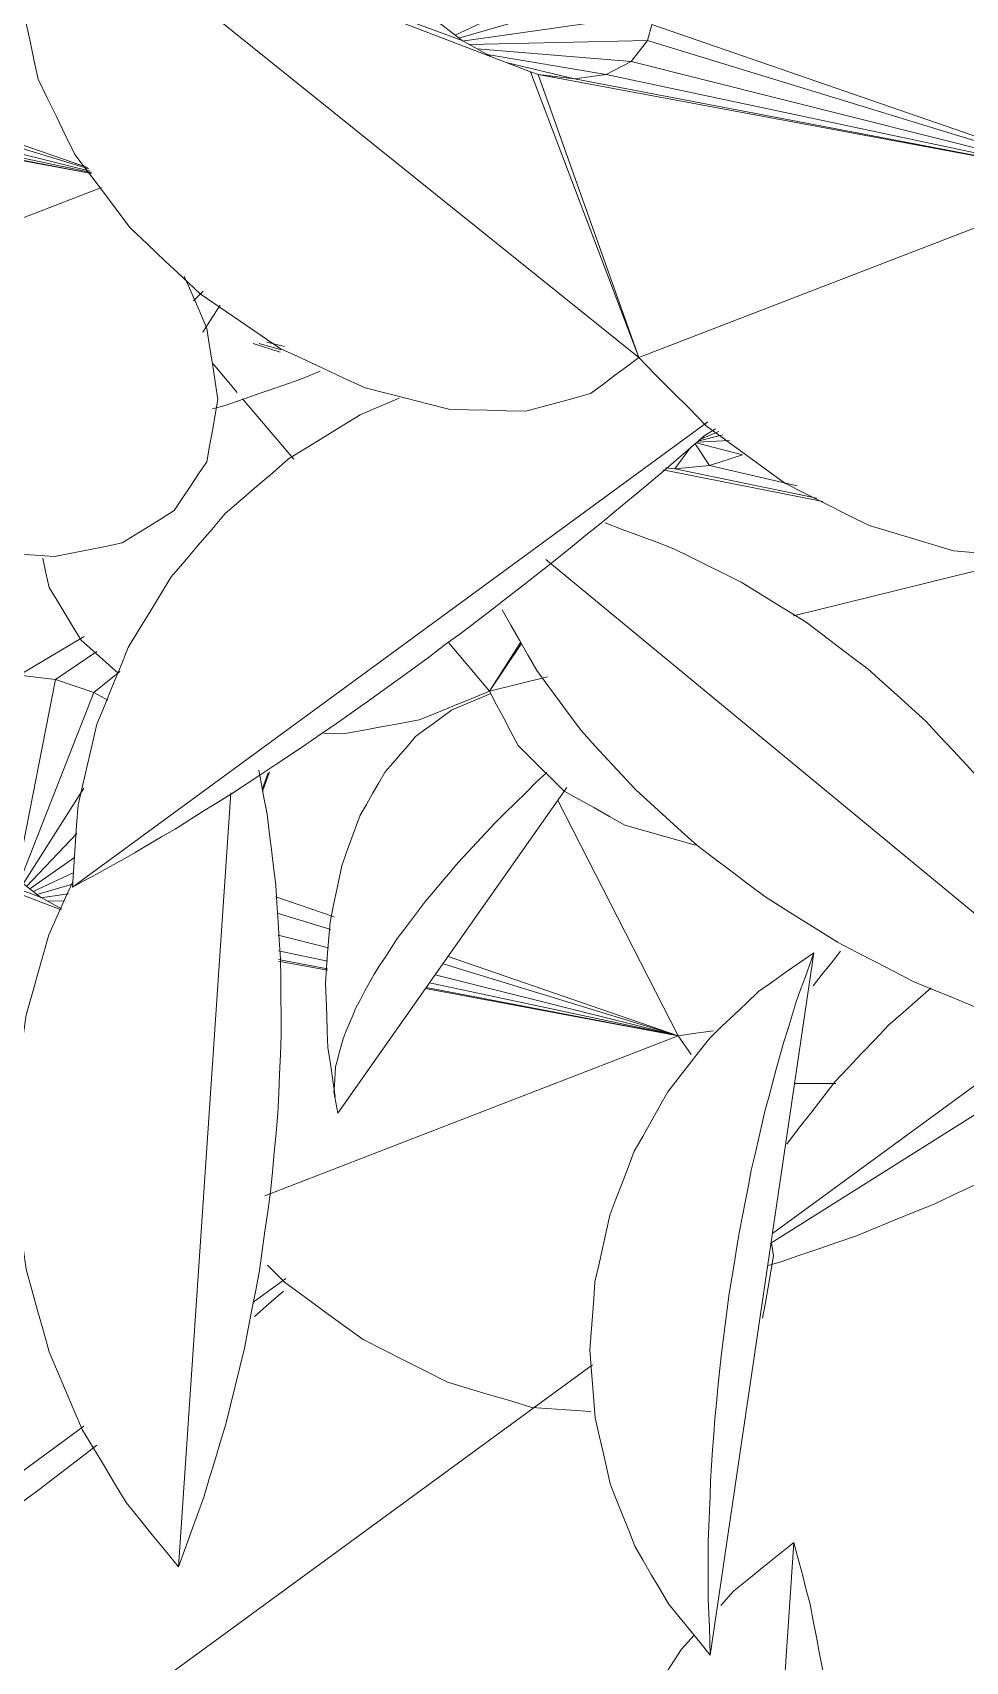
# Model space of a CAD drawing. Header units: metres. Extents: x 10.2 to 20.8, y -0.2 to 6.6.
# Drawn here: x 14.994 to 15.0525, y 0.8637 to 0.9659 of the extents above; entities that cross this region are included whole.
import ezdxf

# ---------------------------------------------------------------- set-up
doc = ezdxf.new("R2010")
doc.units = ezdxf.units.M
for name, color, linetype, lineweight in [('Importações nas famílias', 250, 'Continuous', 5), ('Modelos genéricos', 7, 'Continuous', 5), ('Vegetação', 7, 'Continuous', 5)]:
    doc.layers.add(name, color=color, linetype=linetype, lineweight=lineweight)

# ---------------------------------------------------------------- blocks, each defined once
blk = doc.blocks.new('Planta_pergolado_12200 - plantas pergolado_skp_Component_12-V2729-Corte 3')
at = {"layer": 'Importações nas famílias'}
blk.add_line((14.85772, 0.53), (14.86421, 0.57407), dxfattribs=at)
at = {"layer": 'Importações nas famílias', "flags": 128}
for points in [[(14.86421, 0.57407), (14.86334, 0.57346), (14.86248, 0.57286), (14.86161, 0.57225), (14.86075, 0.57164)], [(14.86311, 0.57098), (14.86338, 0.57175), (14.86366, 0.57252), (14.86393, 0.57329), (14.86421, 0.57407)], [(14.86075, 0.57164), (14.85998, 0.57091), (14.85921, 0.57018), (14.85844, 0.56945), (14.85768, 0.56871)], [(14.86209, 0.56765), (14.86234, 0.56848), (14.8626, 0.56931), (14.86285, 0.57015), (14.86311, 0.57098)], [(14.85768, 0.56871), (14.85702, 0.56787), (14.85637, 0.56703), (14.85571, 0.56618), (14.85506, 0.56534)], [(14.86114, 0.56412), (14.86138, 0.565), (14.86161, 0.56588), (14.86185, 0.56677), (14.86209, 0.56765)], [(14.85506, 0.56534), (14.85453, 0.56441), (14.85401, 0.56347), (14.85348, 0.56254), (14.85295, 0.56161)], [(14.86029, 0.56042), (14.86051, 0.56134), (14.86072, 0.56227), (14.86093, 0.56319), (14.86114, 0.56412)], [(14.85295, 0.56161), (14.85257, 0.5606), (14.85219, 0.5596), (14.8518, 0.5586), (14.85142, 0.5576)], [(14.85955, 0.5566), (14.85973, 0.55755), (14.85992, 0.55851), (14.86011, 0.55946), (14.86029, 0.56042)], [(14.85142, 0.5576), (14.85118, 0.55655), (14.85095, 0.5555), (14.85072, 0.55446), (14.85048, 0.55341)], [(14.85891, 0.55269), (14.85907, 0.55367), (14.85923, 0.55465), (14.85939, 0.55562), (14.85955, 0.5566)], [(14.85048, 0.55341), (14.85041, 0.55234), (14.85033, 0.55127), (14.85025, 0.55021), (14.85017, 0.54914)], [(14.85839, 0.54875), (14.85852, 0.54974), (14.85865, 0.55072), (14.85878, 0.55171), (14.85891, 0.55269)], [(14.85017, 0.54914), (14.85025, 0.54807), (14.85033, 0.54701), (14.85041, 0.54595), (14.85049, 0.54488)], [(14.858, 0.54482), (14.8581, 0.5458), (14.85819, 0.54678), (14.85829, 0.54777), (14.85839, 0.54875)], [(14.85049, 0.54488), (14.85073, 0.54385), (14.85097, 0.54282), (14.8512, 0.54178), (14.85144, 0.54075)], [(14.85773, 0.54093), (14.8578, 0.5419), (14.85786, 0.54287), (14.85793, 0.54385), (14.858, 0.54482)], [(14.85144, 0.54075), (14.85182, 0.53977), (14.85221, 0.53879), (14.8526, 0.53781), (14.85298, 0.53683)], [(14.85759, 0.53714), (14.85763, 0.53809), (14.85766, 0.53903), (14.8577, 0.53998), (14.85773, 0.54093)], [(14.85298, 0.53683), (14.85351, 0.53593), (14.85404, 0.53502), (14.85457, 0.53412), (14.85509, 0.53322)], [(14.85759, 0.53348), (14.85759, 0.53439), (14.85759, 0.53531), (14.85759, 0.53622), (14.85759, 0.53714)], [(14.85509, 0.53322), (14.85575, 0.53241), (14.85641, 0.53161), (14.85706, 0.5308), (14.85772, 0.53)], [(14.85772, 0.53), (14.85769, 0.53087), (14.85766, 0.53174), (14.85762, 0.53261), (14.85759, 0.53348)]]:
    blk.add_lwpolyline(points, dxfattribs=at)
blk = doc.blocks.new('Planta_pergolado_12200 - plantas pergolado_skp_Component_12-V2736-Corte 3')
at = {"layer": 'Importações nas famílias'}
for p, q in [((14.75269, 0.61727), (14.75338, 0.6179)), ((14.74026, 0.59653), (14.75464, 0.61696))]:
    blk.add_line(p, q, dxfattribs=at)
at = {"layer": 'Importações nas famílias', "flags": 128}
for points in [[(14.74986, 0.62286), (14.74927, 0.62261), (14.74864, 0.62235), (14.74802, 0.62208), (14.74739, 0.62182)], [(14.74739, 0.62182), (14.74683, 0.62141), (14.74627, 0.62099), (14.74571, 0.62058), (14.74515, 0.62016)], [(14.74515, 0.62016), (14.74467, 0.61961), (14.74419, 0.61905), (14.74371, 0.6185), (14.74323, 0.61794)], [(14.74323, 0.61794), (14.74284, 0.61726), (14.74245, 0.61658), (14.74206, 0.6159), (14.74167, 0.61522)], [(14.75013, 0.61475), (14.75077, 0.61538), (14.75141, 0.61601), (14.75205, 0.61664), (14.75269, 0.61727)], [(14.74167, 0.61522), (14.74138, 0.61443), (14.74109, 0.61363), (14.7408, 0.61284), (14.74051, 0.61205)], [(14.74782, 0.61226), (14.7484, 0.61289), (14.74898, 0.61351), (14.74955, 0.61413), (14.75013, 0.61475)], [(14.74577, 0.60983), (14.74628, 0.61044), (14.74679, 0.61105), (14.74731, 0.61166), (14.74782, 0.61226)], [(14.74051, 0.61205), (14.74033, 0.61116), (14.74015, 0.61028), (14.73996, 0.60939), (14.73978, 0.60851)], [(14.744, 0.60749), (14.74444, 0.60807), (14.74488, 0.60866), (14.74533, 0.60925), (14.74577, 0.60983)], [(14.73978, 0.60851), (14.73971, 0.60755), (14.73963, 0.60659), (14.73956, 0.60564), (14.73949, 0.60468)], [(14.74254, 0.60525), (14.74291, 0.60581), (14.74327, 0.60637), (14.74364, 0.60693), (14.744, 0.60749)], [(14.7414, 0.60315), (14.74169, 0.60367), (14.74197, 0.6042), (14.74226, 0.60472), (14.74254, 0.60525)], [(14.73949, 0.60468), (14.73953, 0.60367), (14.73957, 0.60267), (14.73961, 0.60166), (14.73965, 0.60065)], [(14.7406, 0.6012), (14.7408, 0.60169), (14.741, 0.60217), (14.7412, 0.60266), (14.7414, 0.60315)], [(14.74013, 0.59944), (14.74025, 0.59988), (14.74036, 0.60032), (14.74048, 0.60076), (14.7406, 0.6012)], [(14.73965, 0.60065), (14.7398, 0.59962), (14.73995, 0.59859), (14.7401, 0.59756)], [(14.74002, 0.59787), (14.74005, 0.59826), (14.74008, 0.59866), (14.74011, 0.59905), (14.74013, 0.59944)], [(14.74026, 0.59653), (14.7402, 0.59686), (14.74014, 0.5972), (14.74008, 0.59754), (14.74002, 0.59787)]]:
    blk.add_lwpolyline(points, dxfattribs=at)
blk = doc.blocks.new('Planta_pergolado_12200 - plantas pergolado_skp_Component_17-V2834-Corte 3')
at = {"layer": 'Importações nas famílias'}
for p, q in [((15.07393, 0.95819), (15.07456, 0.95749)), ((15.00405, 0.94912), (15.00465, 0.94971)), ((15.00975, 0.94625), (15.00865, 0.94653)), ((15.00949, 0.9459), (15.00778, 0.94644)), ((15.00954, 0.94603), (15.00816, 0.94644)), ((15.00528, 0.94515), (15.00679, 0.94336)), ((15.00712, 0.94297), (15.01033, 0.93917)), ((15.03562, 0.94025), (15.03766, 0.94035)), ((15.03725, 0.9407), (15.03567, 0.9403)), ((15.03577, 0.94039), (15.037, 0.94092)), ((15.03679, 0.94109), (15.03602, 0.9406)), ((15.03521, 0.93992), (15.03423, 0.93857)), ((15.0355, 0.94015), (15.03641, 0.93879)), ((15.03557, 0.94021), (15.03848, 0.93944)), ((15.03848, 0.93944), (15.03641, 0.93879)), ((15.04352, 0.93653), (15.03349, 0.93851)), ((15.03423, 0.93857), (15.03364, 0.93863)), ((15.03641, 0.93879), (15.03423, 0.93857)), ((15.04314, 0.93673), (15.03423, 0.93857)), ((15.03641, 0.93879), (15.0419, 0.9375)), ((15.04168, 0.92934), (15.05833, 0.93346)), ((15.02004, 0.92767), (15.02262, 0.92462)), ((15.02262, 0.92462), (15.02455, 0.92767)), ((15.02462, 0.92762), (15.02262, 0.92462)), ((15.02262, 0.92462), (15.02625, 0.92552)), ((15.01342, 0.92194), (15.01222, 0.92197))]:
    blk.add_line(p, q, dxfattribs=at)
at = {"layer": 'Importações nas famílias', "flags": 128}
for points in [[(15.0703, 0.96048), (15.07121, 0.95991), (15.07212, 0.95934), (15.07303, 0.95876), (15.07393, 0.95819)], [(15.07817, 0.94686), (15.07798, 0.94611), (15.07774, 0.94518), (15.0775, 0.94424)], [(15.0775, 0.94424), (15.07696, 0.94337), (15.07642, 0.9425), (15.07588, 0.94163), (15.07534, 0.94076)], [(15.07534, 0.94076), (15.07454, 0.94001), (15.07374, 0.93927), (15.07294, 0.93852), (15.07213, 0.93777)], [(15.07213, 0.93777), (15.07112, 0.9372), (15.07011, 0.93662), (15.0691, 0.93605), (15.06809, 0.93548)], [(15.06809, 0.93548), (15.06694, 0.93512), (15.06579, 0.93476), (15.06464, 0.9344), (15.0635, 0.93404)], [(15.05866, 0.93348), (15.05879, 0.93262), (15.05893, 0.93169), (15.05907, 0.93076), (15.05921, 0.92984)], [(15.0635, 0.93404), (15.06228, 0.93391), (15.06107, 0.93379), (15.05986, 0.93367), (15.05901, 0.93358)], [(14.99499, 0.93113), (14.99479, 0.93204), (14.99459, 0.93296)], [(14.99701, 0.92781), (14.99651, 0.92864), (14.996, 0.92947), (14.9955, 0.9303), (14.99499, 0.93113)], [(15.05921, 0.92984), (15.05903, 0.9289), (15.05885, 0.92796), (15.05868, 0.92702), (15.0585, 0.92608)], [(14.99933, 0.92576), (14.99855, 0.92645), (14.99778, 0.92713), (14.99701, 0.92781)], [(15.0585, 0.92608), (15.05802, 0.92519), (15.05753, 0.9243), (15.05705, 0.92342), (15.05657, 0.92253)], [(15.02262, 0.92462), (15.02151, 0.92417), (15.02041, 0.92372), (15.01931, 0.92327), (15.0182, 0.92282)], [(15.0244, 0.92122), (15.02395, 0.92207), (15.02351, 0.92292), (15.02306, 0.92377), (15.02262, 0.92462)], [(15.0182, 0.92282), (15.01701, 0.9226), (15.01581, 0.92238), (15.01462, 0.92216), (15.01342, 0.92194)], [(15.05657, 0.92253), (15.05582, 0.92175), (15.05506, 0.92097), (15.05431, 0.9202), (15.05356, 0.91942)], [(15.02729, 0.91835), (15.02656, 0.91907), (15.02584, 0.91979), (15.02512, 0.9205), (15.0244, 0.92122)], [(15.03109, 0.91622), (15.03014, 0.91675), (15.02919, 0.91729), (15.02824, 0.91782), (15.02729, 0.91835)], [(15.03554, 0.91496), (15.03442, 0.91527), (15.03331, 0.91559), (15.0322, 0.9159), (15.03109, 0.91622)]]:
    blk.add_lwpolyline(points, dxfattribs=at)
blk = doc.blocks.new('Planta_pergolado_12200 - plantas pergolado_skp_Component_16-V2835-Corte 3')
for name, p in [('Planta_pergolado_12200 - plantas pergolado_skp_Component_17-V2834-Corte 3', (0, 0)), ('Planta_pergolado_12200 - plantas pergolado_skp_Component_12-V2736-Corte 3', (0.27283, 0.30161)), ('Planta_pergolado_12200 - plantas pergolado_skp_Component_12-V2729-Corte 3', (0.17874, 0.33414))]:
    blk.add_blockref(name, p)
blk = doc.blocks.new('Planta_pergolado_12200 - plantas pergolado_skp_Component_12-V2799-Corte 3')
at = {"layer": 'Importações nas famílias'}
for p, q in [((14.87732, 0.57402), (14.8474, 0.59874)), ((14.87527, 0.57028), (14.87627, 0.56998))]:
    blk.add_line(p, q, dxfattribs=at)
at = {"layer": 'Importações nas famílias', "flags": 128}
for points in [[(14.85544, 0.59941), (14.85436, 0.59982), (14.85328, 0.60023), (14.8522, 0.60063), (14.85112, 0.60104)], [(14.85965, 0.59732), (14.8586, 0.59784), (14.85755, 0.59836), (14.85649, 0.59889), (14.85544, 0.59941)], [(14.86373, 0.5948), (14.86271, 0.59543), (14.86169, 0.59606), (14.86067, 0.59669), (14.85965, 0.59732)], [(14.84466, 0.59558), (14.8452, 0.59463), (14.84575, 0.59368), (14.84629, 0.59272), (14.84683, 0.59177)], [(14.86761, 0.59187), (14.86664, 0.5926), (14.86567, 0.59333), (14.8647, 0.59407), (14.86373, 0.5948)], [(14.87126, 0.58857), (14.87035, 0.5894), (14.86943, 0.59022), (14.86852, 0.59105), (14.86761, 0.59187)], [(14.84683, 0.59177), (14.84753, 0.59083), (14.84824, 0.58988), (14.84894, 0.58893), (14.84964, 0.58799)], [(14.84964, 0.58799), (14.85048, 0.58706), (14.85133, 0.58614), (14.85217, 0.58522), (14.85302, 0.5843)], [(14.87463, 0.58494), (14.87379, 0.58585), (14.87295, 0.58676), (14.8721, 0.58766), (14.87126, 0.58857)], [(14.8777, 0.58101), (14.87693, 0.58199), (14.87617, 0.58298), (14.8754, 0.58396), (14.87463, 0.58494)], [(14.85302, 0.5843), (14.85398, 0.58343), (14.85495, 0.58256), (14.85591, 0.58168), (14.85688, 0.58081)], [(14.85688, 0.58081), (14.85794, 0.58), (14.85901, 0.5792), (14.86007, 0.57839), (14.86114, 0.57759)], [(14.87906, 0.57892), (14.87838, 0.57997), (14.8777, 0.58101)], [(14.86114, 0.57759), (14.86228, 0.57687), (14.86342, 0.57615), (14.86456, 0.57544), (14.8657, 0.57472)], [(14.8657, 0.57472), (14.86688, 0.5741), (14.86807, 0.57349), (14.86926, 0.57288), (14.87044, 0.57226)], [(14.87044, 0.57226), (14.87165, 0.57177), (14.87286, 0.57127), (14.87406, 0.57078), (14.87527, 0.57028)]]:
    blk.add_lwpolyline(points, dxfattribs=at)
blk = doc.blocks.new('Planta_pergolado_12200 - plantas pergolado_skp_Component_12-V2800-Corte 3')
at = {"layer": 'Importações nas famílias'}
blk.add_line((14.82437, 0.53553), (14.82765, 0.5841), dxfattribs=at)
at = {"layer": 'Importações nas famílias', "flags": 128}
for points in [[(14.82992, 0.58277), (14.82972, 0.58381), (14.82952, 0.58485), (14.8294, 0.58553)], [(14.83047, 0.57833), (14.83033, 0.57944), (14.83019, 0.58055), (14.83006, 0.58166), (14.82992, 0.58277)], [(14.81773, 0.57852), (14.81728, 0.57753), (14.81676, 0.57636), (14.81623, 0.57518)], [(14.83076, 0.57369), (14.83069, 0.57485), (14.83061, 0.57601), (14.83054, 0.57717), (14.83047, 0.57833)], [(14.81623, 0.57518), (14.81588, 0.57393), (14.81552, 0.57267), (14.81516, 0.57141), (14.81481, 0.57016)], [(14.83081, 0.5689), (14.8308, 0.5701), (14.83079, 0.5713), (14.83078, 0.5725), (14.83076, 0.57369)], [(14.81481, 0.57016), (14.81463, 0.56884), (14.81445, 0.56753), (14.81427, 0.56621), (14.81409, 0.5649)], [(14.8306, 0.564), (14.83065, 0.56523), (14.83071, 0.56645), (14.83076, 0.56768), (14.83081, 0.5689)], [(14.81409, 0.5649), (14.81409, 0.56356), (14.81409, 0.56222), (14.81409, 0.56088), (14.81409, 0.55954)], [(14.83014, 0.55906), (14.83026, 0.5603), (14.83037, 0.56153), (14.83049, 0.56277), (14.8306, 0.564)], [(14.81409, 0.55954), (14.81427, 0.55821), (14.81445, 0.55687), (14.81463, 0.55554), (14.81482, 0.55421)], [(14.82944, 0.55412), (14.82962, 0.55536), (14.82979, 0.55659), (14.82997, 0.55782), (14.83014, 0.55906)], [(14.81482, 0.55421), (14.81517, 0.55291), (14.81553, 0.55161), (14.81589, 0.55032), (14.81625, 0.54902)], [(14.8285, 0.54925), (14.82873, 0.55047), (14.82897, 0.55169), (14.82921, 0.5529), (14.82944, 0.55412)], [(14.81625, 0.54902), (14.81677, 0.54779), (14.8173, 0.54656), (14.81783, 0.54533), (14.81835, 0.5441)], [(14.82733, 0.54449), (14.82762, 0.54568), (14.82792, 0.54687), (14.82821, 0.54806), (14.8285, 0.54925)], [(14.81835, 0.5441), (14.81903, 0.54297), (14.81972, 0.54184), (14.8204, 0.5407), (14.82108, 0.53957)], [(14.82595, 0.5399), (14.82629, 0.54105), (14.82664, 0.54219), (14.82699, 0.54334), (14.82733, 0.54449)], [(14.82437, 0.53553), (14.82476, 0.53662), (14.82516, 0.53772), (14.82555, 0.53881), (14.82595, 0.5399)], [(14.82108, 0.53957), (14.8219, 0.53856), (14.82272, 0.53755), (14.82355, 0.53654), (14.82437, 0.53553)]]:
    blk.add_lwpolyline(points, dxfattribs=at)
blk = doc.blocks.new('Planta_pergolado_12200 - plantas pergolado_skp_Component_12-V2884-Corte 3')
at = {"layer": 'Importações nas famílias'}
for p, q in [((15.01078, 0.9442), (15.01199, 0.94469)), ((15.00523, 0.94233), (15.00604, 0.94255))]:
    blk.add_line(p, q, dxfattribs=at)
at = {"layer": 'Importações nas famílias', "flags": 128}
for points in [[(15.00572, 0.94885), (15.00508, 0.94784), (15.00464, 0.94714)], [(15.00604, 0.94255), (15.00722, 0.94296), (15.00841, 0.94338), (15.00959, 0.94379), (15.01078, 0.9442)]]:
    blk.add_lwpolyline(points, dxfattribs=at)
blk = doc.blocks.new('Planta_pergolado_12200 - plantas pergolado_skp_Component_17-V2886-Corte 3')
at = {"layer": 'Importações nas famílias'}
for p, q in [((14.97148, 0.96645), (14.99741, 0.95749)), ((14.97122, 0.96544), (14.99748, 0.95739)), ((14.97018, 0.96414), (14.99756, 0.95725)), ((14.99766, 0.9571), (14.96436, 0.96332)), ((14.99765, 0.95711), (14.96663, 0.96304)), ((14.96862, 0.96332), (14.99762, 0.95716)), ((14.97066, 0.94555), (14.99828, 0.95623))]:
    blk.add_line(p, q, dxfattribs=at)
at = {"layer": 'Importações nas famílias', "flags": 128}
for points in [[(15.00346, 0.95066), (15.00387, 0.94973), (15.00438, 0.94856), (15.00489, 0.94738)], [(15.00489, 0.94738), (15.00506, 0.94626), (15.00523, 0.94515), (15.00541, 0.94403), (15.00558, 0.94292)], [(15.00558, 0.94292), (15.0054, 0.94195), (15.00523, 0.94097), (15.00505, 0.94), (15.00488, 0.93902)], [(15.00488, 0.93902), (15.00437, 0.93826), (15.00386, 0.93749), (15.00334, 0.93672), (15.00283, 0.93595)], [(15.00283, 0.93595), (15.00202, 0.93544), (15.00121, 0.93494), (15.00039, 0.93443), (14.99958, 0.93392)], [(14.99534, 0.93306), (14.99411, 0.93315), (14.99288, 0.93324), (14.99164, 0.93333), (14.99041, 0.93343)], [(14.99958, 0.93392), (14.99852, 0.9337), (14.99746, 0.93349), (14.9964, 0.93327), (14.99534, 0.93306)]]:
    blk.add_lwpolyline(points, dxfattribs=at)
blk = doc.blocks.new('Planta_pergolado_12200 - plantas pergolado_skp_Component_16-V2887-Corte 3')
for name, p in [('Planta_pergolado_12200 - plantas pergolado_skp_Component_17-V2886-Corte 3', (0, 0)), ('Planta_pergolado_12200 - plantas pergolado_skp_Component_12-V2884-Corte 3', (0, 0)), ('Planta_pergolado_12200 - plantas pergolado_skp_Component_12-V2799-Corte 3', (0.17874, 0.33414)), ('Planta_pergolado_12200 - plantas pergolado_skp_Component_12-V2800-Corte 3', (0.17874, 0.33414))]:
    blk.add_blockref(name, p)
blk = doc.blocks.new('Planta_pergolado_12200 - plantas pergolado_skp_Component_12-V2805-Corte 3')
at = {"layer": 'Importações nas famílias'}
for p, q in [((14.85922, 0.48179), (14.86296, 0.53707)), ((14.85919, 0.53403), (14.85837, 0.53311)), ((14.8567, 0.53124), (14.85591, 0.53036))]:
    blk.add_line(p, q, dxfattribs=at)
at = {"layer": 'Importações nas famílias', "flags": 128}
for points in [[(14.86296, 0.53707), (14.86202, 0.53631), (14.86107, 0.53555), (14.86013, 0.53479), (14.85919, 0.53403)], [(14.86398, 0.5332), (14.86372, 0.53417), (14.86347, 0.53513), (14.86321, 0.5361), (14.86296, 0.53707)], [(14.86477, 0.52902), (14.86457, 0.53007), (14.86438, 0.53111), (14.86418, 0.53215), (14.86398, 0.5332)], [(14.85591, 0.53036), (14.85523, 0.5293), (14.85455, 0.52824), (14.85387, 0.52718), (14.85319, 0.52612)], [(14.86532, 0.52459), (14.86518, 0.5257), (14.86504, 0.52681), (14.86491, 0.52791), (14.86477, 0.52902)], [(14.85319, 0.52612), (14.85266, 0.52495), (14.85214, 0.52378), (14.85161, 0.52261), (14.85109, 0.52144)], [(14.86562, 0.51995), (14.86554, 0.52111), (14.86547, 0.52227), (14.86539, 0.52343), (14.86532, 0.52459)], [(14.85109, 0.52144), (14.85073, 0.52018), (14.85037, 0.51893), (14.85002, 0.51767), (14.84966, 0.51641)], [(14.86566, 0.51516), (14.86565, 0.51635), (14.86564, 0.51755), (14.86563, 0.51875), (14.86562, 0.51995)], [(14.84966, 0.51641), (14.84948, 0.5151), (14.8493, 0.51378), (14.84912, 0.51247), (14.84894, 0.51116)], [(14.86545, 0.51026), (14.86551, 0.51148), (14.86556, 0.51271), (14.86561, 0.51393), (14.86566, 0.51516)], [(14.84894, 0.51116), (14.84894, 0.50982), (14.84894, 0.50848), (14.84894, 0.50714), (14.84894, 0.5058)], [(14.865, 0.50532), (14.86511, 0.50655), (14.86522, 0.50779), (14.86534, 0.50902), (14.86545, 0.51026)], [(14.84894, 0.5058), (14.84912, 0.50446), (14.84931, 0.50313), (14.84949, 0.5018), (14.84967, 0.50046)], [(14.86429, 0.50038), (14.86447, 0.50161), (14.86464, 0.50285), (14.86482, 0.50408), (14.865, 0.50532)], [(14.84967, 0.50046), (14.85003, 0.49917), (14.85038, 0.49787), (14.85074, 0.49657), (14.8511, 0.49528)], [(14.86335, 0.4955), (14.86359, 0.49672), (14.86382, 0.49794), (14.86406, 0.49916), (14.86429, 0.50038)], [(14.8511, 0.49528), (14.85163, 0.49405), (14.85215, 0.49282), (14.85268, 0.49159), (14.8532, 0.49036)], [(14.86218, 0.49075), (14.86247, 0.49193), (14.86277, 0.49312), (14.86306, 0.49431), (14.86335, 0.4955)], [(14.8608, 0.48616), (14.86115, 0.4873), (14.86149, 0.48845), (14.86184, 0.4896), (14.86218, 0.49075)], [(14.8532, 0.49036), (14.85389, 0.48923), (14.85457, 0.48809), (14.85525, 0.48696), (14.85593, 0.48583)], [(14.85593, 0.48583), (14.85675, 0.48482), (14.85758, 0.48381), (14.8584, 0.4828), (14.85922, 0.48179)], [(14.85922, 0.48179), (14.85961, 0.48288), (14.86001, 0.48397), (14.86041, 0.48506), (14.8608, 0.48616)]]:
    blk.add_lwpolyline(points, dxfattribs=at)
blk = doc.blocks.new('Planta_pergolado_12200 - plantas pergolado_skp_Component_12-V2888-Corte 3')
at = {"layer": 'Importações nas famílias'}
for p, q in [((15.08188, 0.91618), (15.07548, 0.91215)), ((15.07788, 0.91048), (15.07855, 0.91117)), ((15.0543, 0.89882), (15.04026, 0.88999)), ((15.04008, 0.88858), (15.04089, 0.88881))]:
    blk.add_line(p, q, dxfattribs=at)
at = {"layer": 'Importações nas famílias', "flags": 128}
for points in [[(15.07733, 0.91636), (15.07619, 0.91628), (15.07504, 0.91619), (15.0739, 0.91611), (15.07275, 0.91602)], [(15.08188, 0.91618), (15.08075, 0.91622), (15.07961, 0.91627), (15.07847, 0.91631), (15.07733, 0.91636)], [(15.08057, 0.91378), (15.0809, 0.91438), (15.08123, 0.91498), (15.08156, 0.91558), (15.08188, 0.91618)], [(15.07855, 0.91117), (15.07906, 0.91182), (15.07956, 0.91248), (15.08006, 0.91313), (15.08057, 0.91378)], [(15.05032, 0.906), (15.04946, 0.90526), (15.04855, 0.90446), (15.04763, 0.90366)], [(15.04763, 0.90366), (15.04679, 0.90277), (15.04595, 0.90188), (15.04511, 0.90099), (15.04427, 0.9001)], [(15.04427, 0.9001), (15.04351, 0.89912), (15.04276, 0.89815), (15.042, 0.89717), (15.04125, 0.89619)], [(15.05049, 0.89244), (15.05171, 0.89301), (15.05292, 0.89357), (15.05414, 0.89414)], [(15.04563, 0.89045), (15.04685, 0.89095), (15.04806, 0.89145), (15.04928, 0.89194), (15.05049, 0.89244)], [(15.04089, 0.88881), (15.04208, 0.88922), (15.04326, 0.88963), (15.04445, 0.89004), (15.04563, 0.89045)]]:
    blk.add_lwpolyline(points, dxfattribs=at)
blk = doc.blocks.new('Planta_pergolado_12200 - plantas pergolado_skp_Component_12-V2807-Corte 3')
at = {"layer": 'Importações nas famílias'}
for p, q in [((14.82903, 0.55212), (14.8311, 0.55363)), ((14.79125, 0.52443), (14.81843, 0.54435))]:
    blk.add_line(p, q, dxfattribs=at)
at = {"layer": 'Importações nas famílias', "flags": 128}
for points in [[(14.81174, 0.55512), (14.81052, 0.5546), (14.8093, 0.55408)], [(14.8093, 0.55408), (14.80818, 0.55339), (14.80706, 0.55269), (14.80594, 0.552), (14.80482, 0.5513)], [(14.82913, 0.55125), (14.83004, 0.55204), (14.83096, 0.55283)], [(14.80482, 0.5513), (14.80382, 0.55045), (14.80283, 0.54959), (14.80183, 0.54874), (14.80084, 0.54788)], [(14.80084, 0.54788), (14.79999, 0.54689), (14.79914, 0.54589), (14.7983, 0.5449), (14.79745, 0.5439)], [(14.79745, 0.5439), (14.79678, 0.54279), (14.7961, 0.54168), (14.79543, 0.54057), (14.79475, 0.53946)], [(14.81661, 0.54113), (14.8176, 0.54189), (14.81858, 0.54265), (14.81925, 0.54317)], [(14.81267, 0.53818), (14.81366, 0.53892), (14.81464, 0.53965), (14.81563, 0.54039), (14.81661, 0.54113)], [(14.79475, 0.53946), (14.79426, 0.53826), (14.79377, 0.53706), (14.79328, 0.53586), (14.79279, 0.53466)], [(14.80877, 0.53538), (14.80974, 0.53608), (14.81072, 0.53678), (14.8117, 0.53748), (14.81267, 0.53818)], [(14.79279, 0.53466), (14.79249, 0.5334), (14.7922, 0.53214), (14.7919, 0.53087), (14.79161, 0.52961)], [(14.80494, 0.53274), (14.8059, 0.5334), (14.80685, 0.53406), (14.80781, 0.53472), (14.80877, 0.53538)], [(14.80123, 0.5303), (14.80216, 0.53091), (14.80309, 0.53152), (14.80401, 0.53213), (14.80494, 0.53274)], [(14.79161, 0.52961), (14.79152, 0.52832), (14.79143, 0.52702), (14.79134, 0.52573), (14.79125, 0.52443)], [(14.79769, 0.52809), (14.79858, 0.52864), (14.79946, 0.52919), (14.80035, 0.52975), (14.80123, 0.5303)], [(14.79435, 0.52612), (14.79518, 0.52661), (14.79602, 0.52711), (14.79685, 0.5276), (14.79769, 0.52809)], [(14.79125, 0.52443), (14.79202, 0.52486), (14.7928, 0.52528), (14.79357, 0.5257), (14.79435, 0.52612)]]:
    blk.add_lwpolyline(points, dxfattribs=at)
blk = doc.blocks.new('Planta_pergolado_12200 - plantas pergolado_skp_Component_17-V2889-Corte 3')
at = {"layer": 'Importações nas famílias'}
for p, q in [((14.99312, 0.92563), (14.99719, 0.92806)), ((14.99799, 0.92711), (14.99539, 0.92536)), ((14.99294, 0.91287), (14.99539, 0.92536)), ((14.99312, 0.92563), (14.99539, 0.92536)), ((14.99539, 0.92536), (14.99779, 0.92454)), ((14.99943, 0.92586), (14.99779, 0.92454)), ((14.99316, 0.9127), (14.99779, 0.92454)), ((14.99779, 0.92454), (14.99868, 0.92405)), ((14.99445, 0.91169), (14.96909, 0.92111)), ((14.99574, 0.91089), (14.96909, 0.92111)), ((15.00873, 0.91949), (15.00835, 0.91844)), ((15.00881, 0.91956), (15.00837, 0.91833)), ((14.99717, 0.91853), (14.99337, 0.91253)), ((15.0269, 0.91775), (15.03445, 0.903)), ((14.99358, 0.91237), (14.99674, 0.91569)), ((14.99658, 0.91419), (14.99379, 0.91221)), ((14.99445, 0.91169), (14.99228, 0.91338)), ((14.99651, 0.91322), (14.994, 0.91204)), ((14.99423, 0.91186), (14.99646, 0.9125)), ((14.99621, 0.91191), (14.99445, 0.91166)), ((15.00921, 0.91171), (15.01287, 0.91045)), ((14.99577, 0.91097), (14.99445, 0.91169)), ((14.99489, 0.91145), (14.99595, 0.91147)), ((15.0093, 0.9107), (15.01266, 0.90967)), ((15.00936, 0.90931), (15.01251, 0.90851)), ((15.00937, 0.90832), (15.01246, 0.90767)), ((15.01245, 0.9072), (15.00938, 0.90779)), ((15.01245, 0.90711), (15.00938, 0.90768)), ((15.02002, 0.90798), (15.03445, 0.903)), ((15.01921, 0.90683), (15.03445, 0.903)), ((15.0197, 0.90752), (15.03445, 0.903)), ((15.03445, 0.903), (15.0186, 0.90596)), ((15.03445, 0.903), (15.01864, 0.90602)), ((15.01885, 0.90631), (15.03445, 0.903)), ((15.00852, 0.89296), (15.03445, 0.903)), ((15.03445, 0.903), (15.03526, 0.90183)), ((15.04028, 0.89012), (15.04043, 0.88918)), ((15.00975, 0.88753), (15.00869, 0.8886))]:
    blk.add_line(p, q, dxfattribs=at)
at = {"layer": 'Importações nas famílias', "flags": 128}
for points in [[(15.04462, 0.9083), (15.04405, 0.90758), (15.04347, 0.90686), (15.0429, 0.90614)], [(15.03665, 0.9033), (15.03555, 0.90315), (15.03445, 0.903)], [(15.04043, 0.88918), (15.04026, 0.8882), (15.04008, 0.88723), (15.03991, 0.88625), (15.03973, 0.88528)], [(15.01468, 0.88394), (15.01344, 0.88484), (15.01221, 0.88574), (15.01098, 0.88664), (15.00975, 0.88753)], [(15.01997, 0.88126), (15.01865, 0.88193), (15.01732, 0.8826), (15.016, 0.88327), (15.01468, 0.88394)], [(15.02526, 0.87968), (15.02394, 0.88008), (15.02261, 0.88047), (15.02129, 0.88087), (15.01997, 0.88126)], [(15.02896, 0.87941), (15.02773, 0.8795), (15.02649, 0.87959), (15.02526, 0.87968)]]:
    blk.add_lwpolyline(points, dxfattribs=at)
blk = doc.blocks.new('Planta_pergolado_12200 - plantas pergolado_skp_Component_16-V2890-Corte 3')
for name, p in [('Planta_pergolado_12200 - plantas pergolado_skp_Component_17-V2889-Corte 3', (0, 0)), ('Planta_pergolado_12200 - plantas pergolado_skp_Component_12-V2888-Corte 3', (0, 0)), ('Planta_pergolado_12200 - plantas pergolado_skp_Component_12-V2807-Corte 3', (0.17874, 0.33414)), ('Planta_pergolado_12200 - plantas pergolado_skp_Component_12-V2805-Corte 3', (0.17874, 0.33414))]:
    blk.add_blockref(name, p)
blk = doc.blocks.new('Planta_pergolado_12200 - plantas pergolado_skp_Component_12-V2786-Corte 3')
at = {"layer": 'Importações nas famílias'}
blk.add_line((14.7564, 0.41332), (14.79625, 0.44252), dxfattribs=at)
at = {"layer": 'Importações nas famílias', "flags": 128}
for points in [[(14.77689, 0.44401), (14.77567, 0.44349), (14.77445, 0.44297)], [(14.77445, 0.44297), (14.77333, 0.44227), (14.77221, 0.44158), (14.77109, 0.44088), (14.76996, 0.44019)], [(14.79337, 0.43934), (14.79428, 0.44013), (14.79519, 0.44092), (14.79611, 0.44171)], [(14.76996, 0.44019), (14.76897, 0.43933), (14.76797, 0.43848), (14.76698, 0.43762), (14.76598, 0.43677)], [(14.78958, 0.43618), (14.79053, 0.43697), (14.79147, 0.43776), (14.79242, 0.43855), (14.79337, 0.43934)], [(14.76598, 0.43677), (14.76514, 0.43577), (14.76429, 0.43478), (14.76345, 0.43378), (14.7626, 0.43279)], [(14.7857, 0.43306), (14.78667, 0.43384), (14.78764, 0.43462), (14.78861, 0.4354), (14.78958, 0.43618)], [(14.7626, 0.43279), (14.76193, 0.43168), (14.76125, 0.43057), (14.76057, 0.42946), (14.7599, 0.42835)], [(14.78176, 0.43001), (14.78275, 0.43077), (14.78373, 0.43154), (14.78471, 0.4323), (14.7857, 0.43306)], [(14.77782, 0.42707), (14.77881, 0.4278), (14.77979, 0.42854), (14.78078, 0.42927), (14.78176, 0.43001)], [(14.7599, 0.42835), (14.75941, 0.42715), (14.75892, 0.42595), (14.75843, 0.42474), (14.75793, 0.42354)], [(14.77391, 0.42426), (14.77489, 0.42496), (14.77587, 0.42566), (14.77684, 0.42636), (14.77782, 0.42707)], [(14.77009, 0.42162), (14.77104, 0.42228), (14.772, 0.42294), (14.77296, 0.4236), (14.77391, 0.42426)], [(14.75793, 0.42354), (14.75764, 0.42228), (14.75735, 0.42102), (14.75705, 0.41976), (14.75676, 0.41849)], [(14.76638, 0.41918), (14.76731, 0.41979), (14.76823, 0.4204), (14.76916, 0.42101), (14.77009, 0.42162)], [(14.76284, 0.41697), (14.76372, 0.41752), (14.76461, 0.41808), (14.7655, 0.41863), (14.76638, 0.41918)], [(14.75676, 0.41849), (14.75667, 0.4172), (14.75658, 0.41591), (14.75649, 0.41461), (14.7564, 0.41332)], [(14.7595, 0.41501), (14.76033, 0.4155), (14.76117, 0.41599), (14.762, 0.41648), (14.76284, 0.41697)], [(14.7564, 0.41332), (14.75717, 0.41374), (14.75795, 0.41416), (14.75872, 0.41459), (14.7595, 0.41501)]]:
    blk.add_lwpolyline(points, dxfattribs=at)
blk = doc.blocks.new('Planta_pergolado_12200 - plantas pergolado_skp_Component_17-V2893-Corte 3')
at = {"layer": 'Importações nas famílias'}
for p, q in [((14.99554, 0.97485), (15.03197, 0.94555)), ((15.0209, 0.96544), (14.99554, 0.97485)), ((15.02519, 0.96349), (14.99554, 0.97485)), ((15.03198, 0.97121), (15.02046, 0.96578)), ((15.02069, 0.9656), (15.03278, 0.9691)), ((15.0209, 0.96544), (15.01873, 0.96713)), ((15.03297, 0.96713), (15.0209, 0.9654)), ((15.03279, 0.96645), (15.03253, 0.96544)), ((15.03279, 0.96645), (15.06091, 0.95674)), ((15.02277, 0.96441), (15.0209, 0.96544)), ((15.02135, 0.96519), (15.03253, 0.96544)), ((15.02184, 0.96492), (15.03149, 0.96414)), ((15.03253, 0.96544), (15.03149, 0.96414)), ((15.03253, 0.96544), (15.06091, 0.95674)), ((15.02247, 0.96458), (15.02993, 0.96332)), ((15.02373, 0.96405), (15.02794, 0.96304)), ((15.03149, 0.96414), (15.02993, 0.96332)), ((15.03149, 0.96414), (15.06091, 0.95674)), ((15.02567, 0.96332), (15.02519, 0.96349)), ((15.03197, 0.94555), (15.02519, 0.96349)), ((15.02794, 0.96304), (15.02567, 0.96332)), ((15.06091, 0.95674), (15.02567, 0.96332)), ((15.02567, 0.96332), (15.03197, 0.94555)), ((15.02993, 0.96332), (15.02794, 0.96304)), ((15.06091, 0.95674), (15.02794, 0.96304)), ((15.02993, 0.96332), (15.06091, 0.95674)), ((15.03197, 0.94555), (15.06091, 0.95674))]:
    blk.add_line(p, q, dxfattribs=at)
at = {"layer": 'Importações nas famílias', "flags": 128}
for points in [[(14.99431, 0.96303), (14.99406, 0.96416), (14.99382, 0.9653), (14.99358, 0.96643), (14.99334, 0.96756)], [(14.9966, 0.9583), (14.99603, 0.95949), (14.99545, 0.96067), (14.99488, 0.96185), (14.99431, 0.96303)], [(15.00006, 0.95371), (14.9992, 0.95486), (14.99833, 0.95601), (14.99747, 0.95716), (14.9966, 0.9583)], [(15.00446, 0.94955), (15.00336, 0.95059), (15.00226, 0.95163), (15.00116, 0.95267), (15.00006, 0.95371)], [(15.00949, 0.94612), (15.00823, 0.94698), (15.00698, 0.94784), (15.00572, 0.9487), (15.00446, 0.94955)], [(15.01481, 0.94365), (15.01348, 0.94427), (15.01215, 0.94489), (15.01082, 0.94551), (15.00949, 0.94612)], [(15.03197, 0.94555), (15.03121, 0.94498), (15.03046, 0.94442), (15.0297, 0.94385), (15.02894, 0.94329)], [(15.0362, 0.94128), (15.03515, 0.94235), (15.03409, 0.94341), (15.03303, 0.94448), (15.03197, 0.94555)], [(15.02006, 0.94231), (15.01875, 0.94265), (15.01744, 0.94298), (15.01613, 0.94332), (15.01481, 0.94365)], [(15.02894, 0.94329), (15.02793, 0.94301), (15.02691, 0.94274), (15.0259, 0.94246), (15.02488, 0.94219)], [(15.02488, 0.94219), (15.02368, 0.94222), (15.02247, 0.94225), (15.02127, 0.94228), (15.02006, 0.94231)], [(15.04113, 0.93768), (15.0399, 0.93858), (15.03867, 0.93948), (15.03744, 0.94038), (15.0362, 0.94128)], [(15.04643, 0.93501), (15.0451, 0.93567), (15.04378, 0.93634), (15.04246, 0.93701), (15.04113, 0.93768)], [(15.05172, 0.93343), (15.0504, 0.93382), (15.04907, 0.93422), (15.04775, 0.93461), (15.04643, 0.93501)], [(15.05665, 0.93306), (15.05542, 0.93315), (15.05419, 0.93324), (15.05295, 0.93333), (15.05172, 0.93343)]]:
    blk.add_lwpolyline(points, dxfattribs=at)
blk = doc.blocks.new('Planta_pergolado_12200 - plantas pergolado_skp_Component_16-V2894-Corte 3')
for name, p in [('Planta_pergolado_12200 - plantas pergolado_skp_Component_17-V2893-Corte 3', (0, 0)), ('Planta_pergolado_12200 - plantas pergolado_skp_Component_12-V2786-Corte 3', (0.24005, 0.499))]:
    blk.add_blockref(name, p)
blk = doc.blocks.new('Planta_pergolado_12200 - plantas pergolado_skp_-V2895-Corte 3')
at = {"layer": 'Importações nas famílias'}
for p, q in [((15.05444, 0.9009), (15.04035, 0.89059)), ((15.02907, 0.88234), (14.97968, 0.84622))]:
    blk.add_line(p, q, dxfattribs=at)
for name in ['Planta_pergolado_12200 - plantas pergolado_skp_Component_16-V2887-Corte 3', 'Planta_pergolado_12200 - plantas pergolado_skp_Component_16-V2894-Corte 3', 'Planta_pergolado_12200 - plantas pergolado_skp_Component_16-V2890-Corte 3']:
    blk.add_blockref(name, (0, 0))
blk = doc.blocks.new('Planta_pergolado_12200 - plantas pergolado_skp_-V2896-Corte 3')
for name in ['Planta_pergolado_12200 - plantas pergolado_skp_-V2895-Corte 3', 'Planta_pergolado_12200 - plantas pergolado_skp_Component_16-V2835-Corte 3']:
    blk.add_blockref(name, (0, 0))
blk = doc.blocks.new('Planta_pergolado_12200 - plantas pergolado_skp_-V3106-Corte 3')
blk.add_blockref('Planta_pergolado_12200 - plantas pergolado_skp_-V2896-Corte 3', (0, 0))
blk = doc.blocks.new('Planta_pergolado_12200 - Planta_pergolado_12200-V5114-Corte 3')
blk.add_blockref('Planta_pergolado_12200 - plantas pergolado_skp_-V3106-Corte 3', (0, 0))

msp = doc.modelspace()

# ---------------------------------------------------------------- linework, layer by layer
at = {"layer": 'Modelos genéricos', "color": 250}
msp.add_line((15.04434, 0.9), (15.04174, 0.9), dxfattribs=at)

# ---------------------------------------------------------------- block references
at = {"layer": 'Vegetação', "color": 250}
msp.add_blockref('Planta_pergolado_12200 - Planta_pergolado_12200-V5114-Corte 3', (0, 0), dxfattribs=at)

doc.saveas('drawing.dxf')
